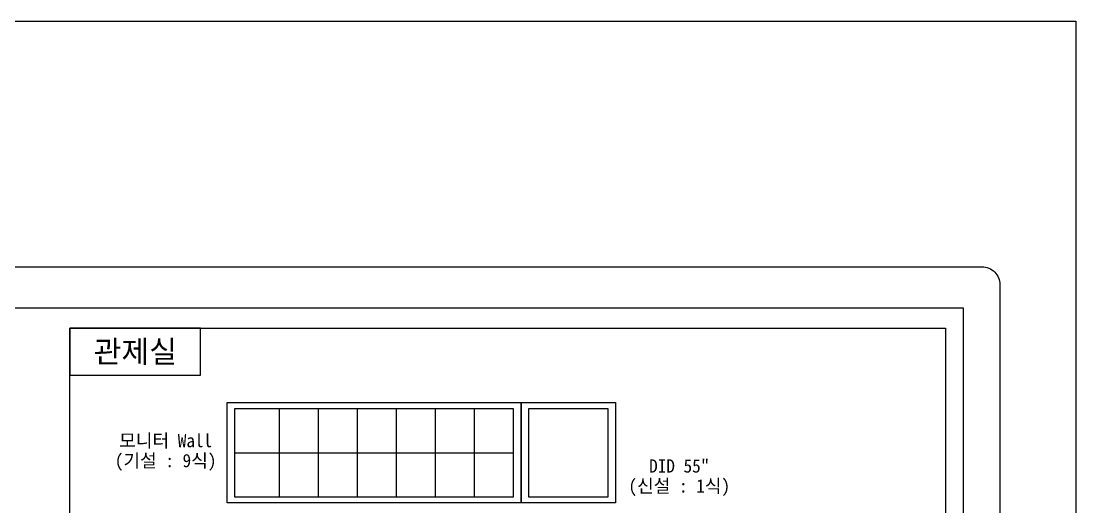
# Model space of a CAD drawing. Header units: millimetres. Extents: x 4 to 3929, y -454 to 587.
# Drawn here: x 1847.6 to 2323.3, y 368 to 587.1 of the extents above; entities that cross this region are included whole.
import ezdxf
from ezdxf.enums import TextEntityAlignment as Align

# ---------------------------------------------------------------- set-up
doc = ezdxf.new("R2010")
doc.units = ezdxf.units.MM
doc.header["$LTSCALE"] = 10
doc.layers.get('Defpoints').update_dxf_attribs({"color": 200})
for name, color, linetype in [('CZ-CABL', 4, 'Continuous'), ('CZ-SYMB', 2, 'Continuous'), ('CZ-TABL-LIN1', 4, 'Continuous'), ('CZ-TEX1', 6, 'Continuous'), ('CZ-TEX2', 3, 'Continuous')]:
    doc.layers.add(name, color=color, linetype=linetype)
doc.styles.add('굴림체', font='GulimChe.ttf')

msp = doc.modelspace()

# ---------------------------------------------------------------- linework, layer by layer
at = {"layer": 'CZ-CABL'}
msp.add_lwpolyline([(1928.58, 448.62), (1869.64, 448.62), (1869.64, 427.5), (1928.58, 427.5)], close=True, dxfattribs=at)
at = {"layer": 'CZ-SYMB', "ltscale": 0.7}
for p, q in [((1964, 412.44), (1964, 372.44)), ((1981.59, 412.44), (1981.59, 372.44)), ((1999.18, 412.44), (1999.18, 372.44)), ((2016.77, 412.44), (2016.77, 372.44)), ((2034.36, 412.44), (2034.36, 372.44)), ((2051.95, 412.44), (2051.95, 372.44)), ((1944, 392.44), (2069.54, 392.44))]:
    msp.add_line(p, q, dxfattribs=at)
for points in [[(1940.46, 415.07), (2073.07, 415.07), (2073.07, 369.82), (1940.46, 369.82)], [(2073.07, 415.07), (2115.69, 415.07), (2115.69, 369.82), (2073.07, 369.82)], [(1944, 412.44), (2069.54, 412.44), (2069.54, 372.44), (1944, 372.44)], [(2076.61, 412.44), (2112.15, 412.44), (2112.15, 372.44), (2076.61, 372.44)]]:
    msp.add_lwpolyline(points, close=True, dxfattribs=at)
at = {"layer": 'CZ-TABL-LIN1', "ltscale": 10}
msp.add_lwpolyline([(1552.01, -47.89), (1552.01, 476.26), (2281, 476.26, -0.414214), (2289, 468.26), (2289, -404.96, -0.414214), (2281, -412.96), (1560.01, -412.96, -0.414214), (1552.01, -404.96), (1552.01, -134.92)], format="xyb", dxfattribs=at)
at = {"layer": 'CZ-TABL-LIN1', "flags": 128}
for points in [[(1683.48, -393.26), (1683.48, 457.74), (2272.38, 457.74), (2272.38, -393.26)], [(1869.64, 448.62), (2264.45, 448.62), (2264.45, 3.08), (1869.64, 3.08)]]:
    msp.add_lwpolyline(points, close=True, dxfattribs=at)
at = {"layer": 'Defpoints'}
msp.add_lwpolyline([(761.28, 587.1), (2323.29, 587.1), (2323.29, -454.42), (761.28, -454.42)], close=True, dxfattribs=at)

# ---------------------------------------------------------------- texts
at = {"layer": 'CZ-TEX1', "style": '굴림체'}
msp.add_text('관제실', height=10, dxfattribs=at).set_placement((1899.11, 438.06), align=Align.MIDDLE_CENTER)
at = {"layer": 'CZ-TEX2', "style": '굴림체'}
for s, p in [('모니터 Wall', (1912.78, 398)), ('(기설 : 9식)', (1912.78, 388.49)), ('DID 55"', (2144.41, 386.6)), ('(신설 : 1식)', (2144.41, 377.08))]:
    msp.add_text(s, height=6, dxfattribs=at).set_placement(p, align=Align.MIDDLE)

doc.saveas('drawing.dxf')
